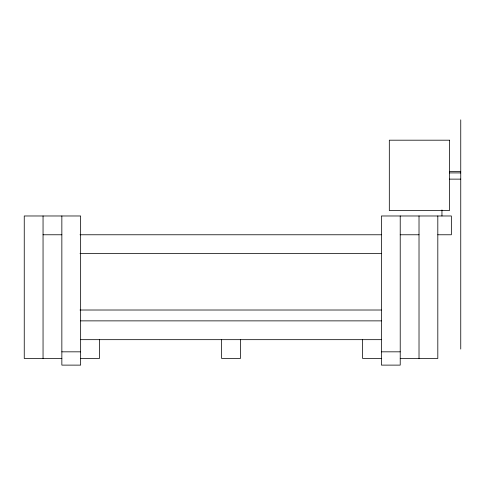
<?xml version="1.0" encoding="UTF-8"?>
<svg xmlns="http://www.w3.org/2000/svg" width="485" height="485" viewBox="0 0 485 485"><rect width="100%" height="100%" fill="white"/><g stroke="black" fill="none" stroke-linecap="round" stroke-linejoin="round"><path stroke-width="0.73" d="M449.474 171.611L460.75 171.611M449.474 172.909L460.75 172.909M449.474 179.129L460.75 179.129M43.05 234.77L61.85 234.77M80.013 234.77L381.295 234.77M400.222 234.77L419.016 234.77M437.816 234.77L451.353 234.77L451.353 215.977L381.422 215.977L381.422 365.114L400.222 365.114L400.222 215.977M80.013 253.57L381.295 253.57M80.013 310.012L381.295 310.012M80.643 320.87L381.422 320.87M80.643 339.67L381.422 339.67M61.85 351.831L80.643 351.831M381.422 351.825L400.222 351.825M61.85 358.463L24.25 358.463L24.25 215.977L80.643 215.977L80.643 365.126L61.85 365.114L61.85 215.977M80.643 358.463L99.443 358.463L99.443 339.67M381.422 358.463L362.622 358.463L362.622 339.67M400.222 358.463L437.816 358.463L437.816 215.977M460.75 119.874L460.75 349.067M441.95 209.956L441.95 215.977M419.016 215.977L419.016 358.463M240.433 339.67L240.433 358.463L221.633 358.463L221.633 339.67M43.05 215.977L43.05 358.463M449.474 140.195L389.316 140.195L389.316 210.545L449.474 210.545L449.474 140.195"/></g></svg>
